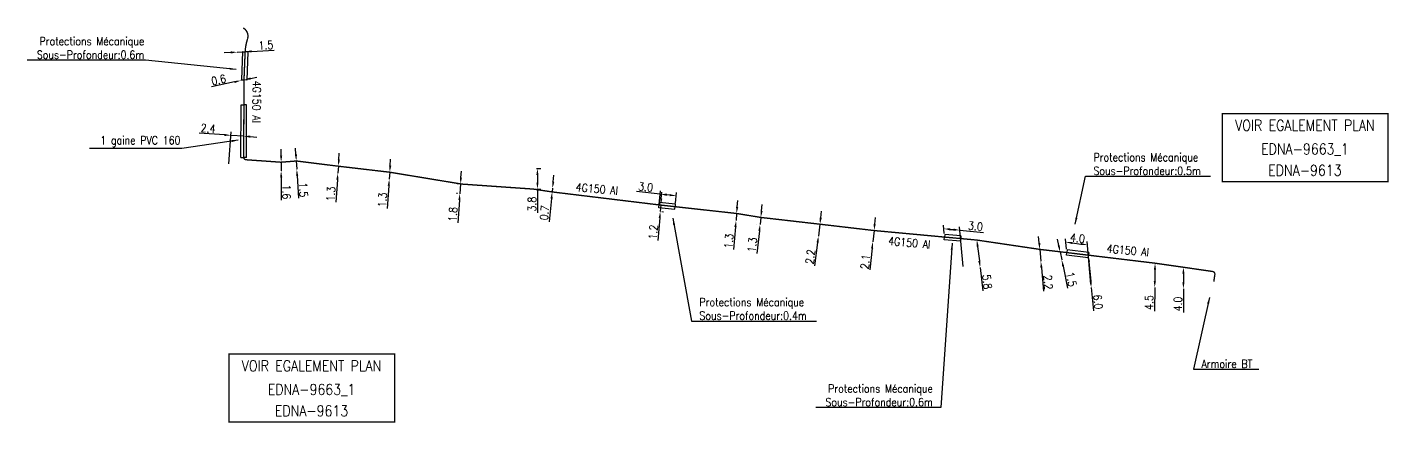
# Model space of a CAD drawing. Header units: millimetres. Extents: x 173000 to 173998, y 130000 to 131000.
# Drawn here: x 173320.7 to 173572.3, y 130915.5 to 130988.5 of the extents above; entities that cross this region are included whole.
import ezdxf
from ezdxf.enums import TextEntityAlignment as Align

# ---------------------------------------------------------------- set-up
doc = ezdxf.new("R2010")
doc.units = ezdxf.units.MM
doc.header["$PDMODE"] = 34
doc.linetypes.add('B_ST_Al', pattern=[2000, 1000, 1000])
doc.layers.get('Defpoints').update_dxf_attribs({"linetype": 'CONTINUOUS'})
for name, color, linetype in [('B_110', 1, 'CONTINUOUS'), ('B_400', 7, 'CONTINUOUS'), ('B_420', 7, 'CONTINUOUS'), ('B_900', 7, 'CONTINUOUS')]:
    doc.layers.add(name, color=color, linetype=linetype)
doc.styles.get("Standard").update_dxf_attribs({"font": 'romans.shx', "width": 0.85})
doc.dimstyles.get("Standard").update_dxf_attribs({"dimtxt": 1.5, "dimasz": 1.2, "dimexe": 0.625, "dimexo": 0.625, "dimgap": 0.25, "dimtad": 1, "dimdec": 1, "dimzin": 0, "dimdsep": 46, "dimtxsty": 'Standard', "dimcen": -0.5, "dimadec": 0, "dimazin": 0, "dimtfac": 1, "dimtdec": 1, "dimtmove": 0, "dimatfit": 3, "dimfxl": 1, "dimtolj": 1, "dimtzin": 0, "dimarcsym": 0})

# ---------------------------------------------------------------- blocks, each defined once
blk = doc.blocks.new('*D85')
at = {"layer": 'B_110', "color": 0, "linetype": 'Continuous', "lineweight": -2}
for p, q in [((173358.35, 130983.88), (173357.15, 130983.82)), ((173359.55, 130983.94), (173361, 130984.02)), ((173362.2, 130984.08), (173366.38, 130984.3))]:
    blk.add_line(p, q, dxfattribs=at)
at = {"layer": 'B_110', "color": 0, "linetype": 'Continuous'}
for points in [[(173358.34, 130984.08), (173358.36, 130983.68), (173359.55, 130983.94)], [(173362.19, 130984.28), (173362.21, 130983.88), (173361, 130984.02)]]:
    blk.add_solid(points, dxfattribs=at)
at = {"layer": 'Defpoints', "color": 0, "linetype": 'Continuous'}
for p in [(173359.55, 130983.94), (173359.55, 130983.94), (173361, 130984.02)]:
    blk.add_point(p, dxfattribs=at)
at = {"layer": 'B_110', "color": 0, "linetype": 'Continuous', "insert": (173364.84, 130985.22), "char_height": 1.5, "attachment_point": 5, "rotation": 2.9678}
blk.add_mtext('\\A1;1.5', dxfattribs=at)
blk = doc.blocks.new('*D86')
at = {"layer": 'B_110', "color": 0, "linetype": 'Continuous', "lineweight": -2}
for p, q in [((173359.04, 130978.43), (173354.76, 130977.5)), ((173360.79, 130978.81), (173360.21, 130978.68)), ((173361.97, 130979.06), (173363.14, 130979.32))]:
    blk.add_line(p, q, dxfattribs=at)
at = {"layer": 'B_110', "color": 0, "linetype": 'Continuous'}
for points in [[(173358.99, 130978.62), (173359.08, 130978.23), (173360.21, 130978.68)], [(173361.93, 130979.26), (173362.01, 130978.87), (173360.79, 130978.81)]]:
    blk.add_solid(points, dxfattribs=at)
at = {"layer": 'Defpoints', "color": 0, "linetype": 'Continuous'}
for p in [(173360.21, 130978.68), (173360.21, 130978.68), (173360.79, 130978.81)]:
    blk.add_point(p, dxfattribs=at)
at = {"layer": 'B_110', "color": 0, "linetype": 'Continuous', "insert": (173356.1, 130978.82), "char_height": 1.5, "attachment_point": 5, "rotation": 12.2153}
blk.add_mtext('\\A1;0.6', dxfattribs=at)
blk = doc.blocks.new('*D87')
at = {"layer": 'B_110', "color": 0, "linetype": 'Continuous', "lineweight": -2}
for p, q in [((173357.16, 130968.65), (173352.48, 130968.97)), ((173358, 130963.29), (173358.4, 130969.2)), ((173360.75, 130968.41), (173358.35, 130968.57)), ((173361.95, 130968.33), (173363.14, 130968.25))]:
    blk.add_line(p, q, dxfattribs=at)
at = {"layer": 'B_110', "color": 0, "linetype": 'Continuous'}
for points in [[(173357.17, 130968.85), (173357.14, 130968.45), (173358.35, 130968.57)], [(173361.96, 130968.53), (173361.93, 130968.13), (173360.75, 130968.41)]]:
    blk.add_solid(points, dxfattribs=at)
at = {"layer": 'Defpoints', "color": 0, "linetype": 'Continuous'}
for p in [(173358.35, 130968.57), (173360.75, 130968.41), (173357.95, 130962.66)]:
    blk.add_point(p, dxfattribs=at)
at = {"layer": 'B_110', "color": 0, "linetype": 'Continuous', "insert": (173354.16, 130969.86), "char_height": 1.5, "attachment_point": 5, "rotation": 356.1211}
blk.add_mtext('\\A1;2.4', dxfattribs=at)
blk = doc.blocks.new('*D88')
at = {"layer": 'B_110', "color": 0, "linetype": 'Continuous', "lineweight": -2}
for p, q in [((173367.65, 130964.81), (173367.65, 130966.01)), ((173367.65, 130963.61), (173367.65, 130962.01)), ((173367.66, 130960.81), (173367.66, 130956.62))]:
    blk.add_line(p, q, dxfattribs=at)
at = {"layer": 'B_110', "color": 0, "linetype": 'Continuous'}
for points in [[(173367.85, 130964.81), (173367.45, 130964.81), (173367.65, 130963.61)], [(173367.86, 130960.81), (173367.46, 130960.81), (173367.65, 130962.01)]]:
    blk.add_solid(points, dxfattribs=at)
at = {"layer": 'Defpoints', "color": 0, "linetype": 'Continuous'}
for p in [(173367.65, 130963.61), (173367.65, 130962.01), (173367.65, 130962.01)]:
    blk.add_point(p, dxfattribs=at)
at = {"layer": 'B_110', "color": 0, "linetype": 'Continuous', "insert": (173368.66, 130958.11), "char_height": 1.5, "attachment_point": 5, "rotation": 270.1192}
blk.add_mtext('\\A1;1.6', dxfattribs=at)
blk = doc.blocks.new('*D89')
at = {"layer": 'B_110', "color": 0, "linetype": 'Continuous', "lineweight": -2}
for p, q in [((173370.38, 130965.03), (173370.32, 130966.23)), ((173370.45, 130963.84), (173370.54, 130962.34)), ((173370.61, 130961.14), (173370.84, 130956.96))]:
    blk.add_line(p, q, dxfattribs=at)
at = {"layer": 'B_110', "color": 0, "linetype": 'Continuous'}
for points in [[(173370.58, 130965.04), (173370.18, 130965.02), (173370.45, 130963.84)], [(173370.8, 130961.15), (173370.41, 130961.13), (173370.54, 130962.34)]]:
    blk.add_solid(points, dxfattribs=at)
at = {"layer": 'Defpoints', "color": 0, "linetype": 'Continuous'}
for p in [(173370.45, 130963.84), (173370.54, 130962.34), (173370.54, 130962.34)]:
    blk.add_point(p, dxfattribs=at)
at = {"layer": 'B_110', "color": 0, "linetype": 'Continuous', "insert": (173371.76, 130958.51), "char_height": 1.5, "attachment_point": 5, "rotation": 273.2541}
blk.add_mtext('\\A1;1.5', dxfattribs=at)
blk = doc.blocks.new('*D90')
at = {"layer": 'B_110', "color": 0, "linetype": 'Continuous', "lineweight": -2}
for p, q in [((173378.31, 130964.07), (173378.4, 130965.27)), ((173378.23, 130962.87), (173378.13, 130961.58)), ((173378.04, 130960.38), (173377.74, 130956.2))]:
    blk.add_line(p, q, dxfattribs=at)
at = {"layer": 'B_110', "color": 0, "linetype": 'Continuous'}
for points in [[(173378.12, 130964.08), (173378.51, 130964.05), (173378.23, 130962.87)], [(173377.84, 130960.39), (173378.24, 130960.36), (173378.13, 130961.58)]]:
    blk.add_solid(points, dxfattribs=at)
at = {"layer": 'Defpoints', "color": 0, "linetype": 'Continuous'}
for p in [(173378.23, 130962.87), (173378.13, 130961.58), (173378.13, 130961.58)]:
    blk.add_point(p, dxfattribs=at)
at = {"layer": 'B_110', "color": 0, "linetype": 'Continuous', "insert": (173376.85, 130957.76), "char_height": 1.5, "attachment_point": 5, "rotation": 85.8129}
blk.add_mtext('\\A1;1.3', dxfattribs=at)
blk = doc.blocks.new('*D91')
at = {"layer": 'B_110', "color": 0, "linetype": 'Continuous', "lineweight": -2}
for p, q in [((173387.8, 130962.96), (173387.88, 130964.15)), ((173387.72, 130961.76), (173387.63, 130960.46)), ((173387.54, 130959.27), (173387.25, 130955.09))]:
    blk.add_line(p, q, dxfattribs=at)
at = {"layer": 'B_110', "color": 0, "linetype": 'Continuous'}
for points in [[(173387.6, 130962.97), (173388, 130962.94), (173387.72, 130961.76)], [(173387.34, 130959.28), (173387.74, 130959.25), (173387.63, 130960.46)]]:
    blk.add_solid(points, dxfattribs=at)
at = {"layer": 'Defpoints', "color": 0, "linetype": 'Continuous'}
for p in [(173387.63, 130960.46), (173387.63, 130960.46), (173387.72, 130961.76)]:
    blk.add_point(p, dxfattribs=at)
at = {"layer": 'B_110', "color": 0, "linetype": 'Continuous', "insert": (173386.36, 130956.65), "char_height": 1.5, "attachment_point": 5, "rotation": 86.0065}
blk.add_mtext('\\A1;1.3', dxfattribs=at)
blk = doc.blocks.new('*D92')
at = {"layer": 'B_110', "color": 0, "linetype": 'Continuous', "lineweight": -2}
for p, q in [((173400.87, 130960.79), (173400.95, 130961.98)), ((173400.26, 130957.82), (173400.04, 130957.84)), ((173400.39, 130959.62), (173400.16, 130959.63)), ((173400.79, 130959.59), (173400.66, 130957.79)), ((173400.58, 130956.6), (173400.29, 130952.42))]:
    blk.add_line(p, q, dxfattribs=at)
at = {"layer": 'B_110', "color": 0, "linetype": 'Continuous'}
for points in [[(173400.67, 130960.8), (173401.07, 130960.77), (173400.79, 130959.59)], [(173400.38, 130956.61), (173400.78, 130956.58), (173400.66, 130957.79)]]:
    blk.add_solid(points, dxfattribs=at)
at = {"layer": 'Defpoints', "color": 0, "linetype": 'Continuous'}
for p in [(173400.66, 130957.79), (173400.89, 130957.78), (173401.01, 130959.57)]:
    blk.add_point(p, dxfattribs=at)
at = {"layer": 'B_110', "color": 0, "linetype": 'Continuous', "insert": (173399.39, 130953.98), "char_height": 1.5, "attachment_point": 5, "rotation": 86.0087}
blk.add_mtext('\\A1;1.8', dxfattribs=at)
blk = doc.blocks.new('*D93')
at = {"layer": 'B_110', "color": 0, "linetype": 'Continuous', "lineweight": -2}
for p, q in [((173414.83, 130962.45), (173415.62, 130962.45)), ((173415, 130961.25), (173415, 130959.85)), ((173414.83, 130958.65), (173415.62, 130958.65)), ((173415, 130958.65), (173415, 130954.28))]:
    blk.add_line(p, q, dxfattribs=at)
at = {"layer": 'B_110', "color": 0, "linetype": 'Continuous'}
for points in [[(173414.8, 130961.25), (173415.2, 130961.25), (173415, 130962.45)], [(173414.8, 130959.85), (173415.2, 130959.85), (173415, 130958.65)]]:
    blk.add_solid(points, dxfattribs=at)
at = {"layer": 'Defpoints', "color": 0, "linetype": 'Continuous'}
for p in [(173414.2, 130962.45), (173415, 130962.45), (173414.2, 130958.65)]:
    blk.add_point(p, dxfattribs=at)
at = {"layer": 'B_110', "color": 0, "linetype": 'Continuous', "insert": (173414, 130955.87), "char_height": 1.5, "attachment_point": 5, "rotation": 90}
blk.add_mtext('\\A1;3.8', dxfattribs=at)
blk = doc.blocks.new('*D94')
at = {"layer": 'B_110', "color": 0, "linetype": 'Continuous', "lineweight": -2}
for p, q in [((173417.92, 130960), (173418.05, 130961.2)), ((173417.8, 130958.81), (173417.73, 130958.12)), ((173417.6, 130956.92), (173417.15, 130952.57))]:
    blk.add_line(p, q, dxfattribs=at)
at = {"layer": 'B_110', "color": 0, "linetype": 'Continuous'}
for points in [[(173417.72, 130960.03), (173418.12, 130959.98), (173417.8, 130958.81)], [(173417.4, 130956.94), (173417.8, 130956.9), (173417.73, 130958.12)]]:
    blk.add_solid(points, dxfattribs=at)
at = {"layer": 'Defpoints', "color": 0, "linetype": 'Continuous'}
for p in [(173417.73, 130958.12), (173417.8, 130958.81), (173417.8, 130958.81)]:
    blk.add_point(p, dxfattribs=at)
at = {"layer": 'B_110', "color": 0, "linetype": 'Continuous', "insert": (173416.32, 130954.26), "char_height": 1.5, "attachment_point": 5, "rotation": 84.0224}
blk.add_mtext('\\A1;0.7', dxfattribs=at)
blk = doc.blocks.new('*D95')
at = {"layer": 'B_110', "color": 0, "linetype": 'Continuous', "lineweight": -2}
for p, q in [((173437.88, 130956.9), (173437.98, 130958.1)), ((173437.79, 130955.71), (173437.69, 130954.51)), ((173438.06, 130955.68), (173438.41, 130955.66)), ((173437.6, 130953.31), (173437.27, 130949.14)), ((173437.96, 130954.49), (173438.31, 130954.46))]:
    blk.add_line(p, q, dxfattribs=at)
at = {"layer": 'B_110', "color": 0, "linetype": 'Continuous'}
for points in [[(173437.68, 130956.92), (173438.08, 130956.89), (173437.79, 130955.71)], [(173437.4, 130953.33), (173437.8, 130953.3), (173437.69, 130954.51)]]:
    blk.add_solid(points, dxfattribs=at)
at = {"layer": 'Defpoints', "color": 0, "linetype": 'Continuous'}
for p in [(173437.43, 130955.73), (173437.34, 130954.54), (173437.69, 130954.51)]:
    blk.add_point(p, dxfattribs=at)
at = {"layer": 'B_110', "color": 0, "linetype": 'Continuous', "insert": (173436.39, 130950.71), "char_height": 1.5, "attachment_point": 5, "rotation": 85.4802}
blk.add_mtext('\\A1;1.2', dxfattribs=at)
blk = doc.blocks.new('*D96')
at = {"layer": 'B_110', "color": 0, "linetype": 'Continuous', "lineweight": -2}
for p, q in [((173451.9, 130955.34), (173452, 130956.53)), ((173451.8, 130954.14), (173451.69, 130952.85)), ((173451.59, 130951.65), (173451.24, 130947.48))]:
    blk.add_line(p, q, dxfattribs=at)
at = {"layer": 'B_110', "color": 0, "linetype": 'Continuous'}
for points in [[(173451.7, 130955.35), (173452.1, 130955.32), (173451.8, 130954.14)], [(173451.39, 130951.67), (173451.79, 130951.63), (173451.69, 130952.85)]]:
    blk.add_solid(points, dxfattribs=at)
at = {"layer": 'Defpoints', "color": 0, "linetype": 'Continuous'}
for p in [(173451.69, 130952.85), (173451.69, 130952.85), (173451.8, 130954.14)]:
    blk.add_point(p, dxfattribs=at)
at = {"layer": 'B_110', "color": 0, "linetype": 'Continuous', "insert": (173450.37, 130949.05), "char_height": 1.5, "attachment_point": 5, "rotation": 85.2236}
blk.add_mtext('\\A1;1.3', dxfattribs=at)
blk = doc.blocks.new('*D97')
at = {"layer": 'B_110', "color": 0, "linetype": 'Continuous', "lineweight": -2}
for p, q in [((173456.41, 130954.6), (173456.54, 130955.79)), ((173455.65, 130953.48), (173455.65, 130953.48)), ((173456.27, 130953.41), (173456.13, 130952.12)), ((173455.51, 130952.19), (173455.51, 130952.19)), ((173456, 130950.92), (173455.53, 130946.76))]:
    blk.add_line(p, q, dxfattribs=at)
at = {"layer": 'B_110', "color": 0, "linetype": 'Continuous'}
for points in [[(173456.21, 130954.62), (173456.61, 130954.58), (173456.27, 130953.41)], [(173455.8, 130950.95), (173456.19, 130950.9), (173456.13, 130952.12)]]:
    blk.add_solid(points, dxfattribs=at)
at = {"layer": 'Defpoints', "color": 0, "linetype": 'Continuous'}
for p in [(173456.27, 130953.41), (173456.13, 130952.12), (173456.13, 130952.12)]:
    blk.add_point(p, dxfattribs=at)
at = {"layer": 'B_110', "color": 0, "linetype": 'Continuous', "insert": (173454.7, 130948.36), "char_height": 1.5, "attachment_point": 5, "rotation": 83.6091}
blk.add_mtext('\\A1;1.3', dxfattribs=at)
blk = doc.blocks.new('*D98')
at = {"layer": 'B_110', "color": 0, "linetype": 'Continuous', "lineweight": -2}
for p, q in [((173467.34, 130953.35), (173467.49, 130954.54)), ((173467.19, 130952.16), (173466.91, 130949.98)), ((173466.76, 130948.79), (173466.21, 130944.45))]:
    blk.add_line(p, q, dxfattribs=at)
at = {"layer": 'B_110', "color": 0, "linetype": 'Continuous'}
for points in [[(173467.14, 130953.38), (173467.54, 130953.33), (173467.19, 130952.16)], [(173466.56, 130948.81), (173466.96, 130948.76), (173466.91, 130949.98)]]:
    blk.add_solid(points, dxfattribs=at)
at = {"layer": 'Defpoints', "color": 0, "linetype": 'Continuous'}
for p in [(173466.91, 130949.98), (173466.91, 130949.98), (173467.19, 130952.16)]:
    blk.add_point(p, dxfattribs=at)
at = {"layer": 'B_110', "color": 0, "linetype": 'Continuous', "insert": (173465.41, 130946.15), "char_height": 1.5, "attachment_point": 5, "rotation": 82.7379}
blk.add_mtext('\\A1;2.2', dxfattribs=at)
blk = doc.blocks.new('*D99')
at = {"layer": 'B_110', "color": 0, "linetype": 'Continuous', "lineweight": -2}
for p, q in [((173477.31, 130952.18), (173477.44, 130953.37)), ((173477.19, 130950.99), (173476.96, 130948.9)), ((173476.83, 130947.71), (173476.41, 130943.72))]:
    blk.add_line(p, q, dxfattribs=at)
at = {"layer": 'B_110', "color": 0, "linetype": 'Continuous'}
for points in [[(173477.12, 130952.2), (173477.51, 130952.16), (173477.19, 130950.99)], [(173476.63, 130947.73), (173477.03, 130947.69), (173476.96, 130948.9)]]:
    blk.add_solid(points, dxfattribs=at)
at = {"layer": 'Defpoints', "color": 0, "linetype": 'Continuous'}
for p in [(173477.19, 130950.99), (173476.96, 130948.9), (173476.96, 130948.9)]:
    blk.add_point(p, dxfattribs=at)
at = {"layer": 'B_110', "color": 0, "linetype": 'Continuous', "insert": (173475.56, 130945.22), "char_height": 1.5, "attachment_point": 5, "rotation": 83.8674}
blk.add_mtext('\\A1;2.1', dxfattribs=at)
blk = doc.blocks.new('*D100')
at = {"layer": 'B_110', "color": 0, "linetype": 'Continuous', "lineweight": -2}
for p, q in [((173496.33, 130948.04), (173496.64, 130945.37)), ((173496.78, 130944.18), (173497.28, 130939.83))]:
    blk.add_line(p, q, dxfattribs=at)
at = {"layer": 'B_110', "color": 0, "linetype": 'Continuous'}
for points in [[(173496.53, 130948.06), (173496.13, 130948.02), (173496.19, 130949.23)], [(173496.84, 130945.39), (173496.44, 130945.35), (173496.78, 130944.18)]]:
    blk.add_solid(points, dxfattribs=at)
at = {"layer": 'Defpoints', "color": 0, "linetype": 'Continuous'}
for p in [(173496.19, 130949.23), (173496.78, 130944.18), (173496.78, 130944.18)]:
    blk.add_point(p, dxfattribs=at)
at = {"layer": 'B_110', "color": 0, "linetype": 'Continuous', "insert": (173498.09, 130941.52), "char_height": 1.5, "attachment_point": 5, "rotation": 276.6017}
blk.add_mtext('\\A1;5.8', dxfattribs=at)
blk = doc.blocks.new('*D101')
at = {"layer": 'B_110', "color": 0, "linetype": 'Continuous', "lineweight": -2}
for p, q in [((173507.71, 130948.71), (173507.6, 130949.9)), ((173507.81, 130947.51), (173508, 130945.32)), ((173508.43, 130947.57), (173508.43, 130947.57)), ((173508.63, 130945.38), (173508.63, 130945.38)), ((173508.11, 130944.12), (173508.49, 130939.77))]:
    blk.add_line(p, q, dxfattribs=at)
at = {"layer": 'B_110', "color": 0, "linetype": 'Continuous'}
for points in [[(173507.91, 130948.72), (173507.51, 130948.69), (173507.81, 130947.51)], [(173508.31, 130944.14), (173507.91, 130944.11), (173508, 130945.32)]]:
    blk.add_solid(points, dxfattribs=at)
at = {"layer": 'Defpoints', "color": 0, "linetype": 'Continuous'}
for p in [(173507.81, 130947.51), (173508, 130945.32), (173508, 130945.32)]:
    blk.add_point(p, dxfattribs=at)
at = {"layer": 'B_110', "color": 0, "linetype": 'Continuous', "insert": (173509.35, 130941.44), "char_height": 1.5, "attachment_point": 5, "rotation": 275.042}
blk.add_mtext('\\A1;2.2', dxfattribs=at)
blk = doc.blocks.new('*D102')
at = {"layer": 'B_110', "color": 0, "linetype": 'Continuous', "lineweight": -2}
for p, q in [((173511.31, 130948.24), (173511.06, 130949.42)), ((173511.55, 130947.07), (173511.86, 130945.6)), ((173512.1, 130944.43), (173512.95, 130940.32))]:
    blk.add_line(p, q, dxfattribs=at)
at = {"layer": 'B_110', "color": 0, "linetype": 'Continuous'}
for points in [[(173511.5, 130948.28), (173511.11, 130948.2), (173511.55, 130947.07)], [(173512.3, 130944.47), (173511.91, 130944.38), (173511.86, 130945.6)]]:
    blk.add_solid(points, dxfattribs=at)
at = {"layer": 'Defpoints', "color": 0, "linetype": 'Continuous'}
for p in [(173511.55, 130947.07), (173511.86, 130945.6), (173511.86, 130945.6)]:
    blk.add_point(p, dxfattribs=at)
at = {"layer": 'B_110', "color": 0, "linetype": 'Continuous', "insert": (173513.63, 130941.99), "char_height": 1.5, "attachment_point": 5, "rotation": 281.7382}
blk.add_mtext('\\A1;1.5', dxfattribs=at)
blk = doc.blocks.new('*D103')
at = {"layer": 'B_110', "color": 0, "linetype": 'Continuous', "lineweight": -2}
for p, q in [((173516.89, 130945.24), (173517.21, 130941.66)), ((173517.4, 130946.5), (173517.4, 130946.5)), ((173517.32, 130940.46), (173517.71, 130936.17)), ((173517.94, 130940.52), (173517.94, 130940.52))]:
    blk.add_line(p, q, dxfattribs=at)
at = {"layer": 'B_110', "color": 0, "linetype": 'Continuous'}
for points in [[(173517.09, 130945.26), (173516.69, 130945.23), (173516.78, 130946.44)], [(173517.41, 130941.68), (173517.01, 130941.64), (173517.32, 130940.46)]]:
    blk.add_solid(points, dxfattribs=at)
at = {"layer": 'Defpoints', "color": 0, "linetype": 'Continuous'}
for p in [(173516.78, 130946.44), (173517.32, 130940.46), (173517.32, 130940.46)]:
    blk.add_point(p, dxfattribs=at)
at = {"layer": 'B_110', "color": 0, "linetype": 'Continuous', "insert": (173518.56, 130937.81), "char_height": 1.5, "attachment_point": 5, "rotation": 275.1688}
blk.add_mtext('\\A1;6.0', dxfattribs=at)
blk = doc.blocks.new('*D104')
at = {"layer": 'B_110', "color": 0, "linetype": 'Continuous', "lineweight": -2}
for p, q in [((173529.09, 130943.76), (173529.06, 130941.66)), ((173529.04, 130940.46), (173528.97, 130936.09))]:
    blk.add_line(p, q, dxfattribs=at)
at = {"layer": 'B_110', "color": 0, "linetype": 'Continuous'}
for points in [[(173528.89, 130943.77), (173529.29, 130943.76), (173529.1, 130944.96)], [(173528.86, 130941.67), (173529.26, 130941.66), (173529.04, 130940.46)]]:
    blk.add_solid(points, dxfattribs=at)
at = {"layer": 'Defpoints', "color": 0, "linetype": 'Continuous'}
for p in [(173529.1, 130944.96), (173529.04, 130940.46), (173529.04, 130940.46)]:
    blk.add_point(p, dxfattribs=at)
at = {"layer": 'B_110', "color": 0, "linetype": 'Continuous', "insert": (173528, 130937.69), "char_height": 1.5, "attachment_point": 5, "rotation": 89.1591}
blk.add_mtext('\\A1;4.5', dxfattribs=at)
blk = doc.blocks.new('*D105')
at = {"layer": 'B_110', "color": 0, "linetype": 'Continuous', "lineweight": -2}
for p, q in [((173534.34, 130943.01), (173534.34, 130941.41)), ((173534.34, 130940.21), (173534.33, 130935.84))]:
    blk.add_line(p, q, dxfattribs=at)
at = {"layer": 'B_110', "color": 0, "linetype": 'Continuous'}
for points in [[(173534.14, 130943.01), (173534.54, 130943.01), (173534.35, 130944.21)], [(173534.14, 130941.41), (173534.54, 130941.41), (173534.34, 130940.21)]]:
    blk.add_solid(points, dxfattribs=at)
at = {"layer": 'Defpoints', "color": 0, "linetype": 'Continuous'}
for p in [(173534.35, 130944.21), (173534.34, 130940.21), (173534.34, 130940.21)]:
    blk.add_point(p, dxfattribs=at)
at = {"layer": 'B_110', "color": 0, "linetype": 'Continuous', "insert": (173533.33, 130937.42), "char_height": 1.5, "attachment_point": 5, "rotation": 89.8615}
blk.add_mtext('\\A1;4.0', dxfattribs=at)
blk = doc.blocks.new('*D106')
at = {"layer": 'B_110', "color": 0, "linetype": 'Continuous', "lineweight": -2}
for p, q in [((173512.75, 130947.55), (173512.58, 130949.47)), ((173513.83, 130948.69), (173515.41, 130948.5)), ((173517.26, 130941.1), (173516.55, 130948.99))]:
    blk.add_line(p, q, dxfattribs=at)
at = {"layer": 'B_110', "color": 0, "linetype": 'Continuous'}
for points in [[(173513.85, 130948.89), (173513.8, 130948.49), (173512.63, 130948.84)], [(173515.44, 130948.7), (173515.39, 130948.3), (173516.61, 130948.36)]]:
    blk.add_solid(points, dxfattribs=at)
at = {"layer": 'Defpoints', "color": 0, "linetype": 'Continuous'}
for p in [(173516.61, 130948.36), (173512.81, 130946.92), (173517.32, 130940.46)]:
    blk.add_point(p, dxfattribs=at)
at = {"layer": 'B_110', "color": 0, "linetype": 'Continuous', "insert": (173514.79, 130949.58), "char_height": 1.5, "attachment_point": 5, "rotation": 353.1398}
blk.add_mtext('\\A1;4.0', dxfattribs=at)
blk = doc.blocks.new('*D107')
at = {"layer": 'B_110', "color": 0, "linetype": 'Continuous', "lineweight": -2}
for p, q in [((173490.16, 130950.42), (173490.02, 130951.96)), ((173491.27, 130951.21), (173491.87, 130951.16)), ((173493.68, 130944.37), (173493, 130951.68)), ((173493.06, 130951.05), (173497.42, 130950.64))]:
    blk.add_line(p, q, dxfattribs=at)
at = {"layer": 'B_110', "color": 0, "linetype": 'Continuous'}
for points in [[(173491.29, 130951.41), (173491.25, 130951.01), (173490.08, 130951.32)], [(173491.89, 130951.36), (173491.85, 130950.96), (173493.06, 130951.05)]]:
    blk.add_solid(points, dxfattribs=at)
at = {"layer": 'Defpoints', "color": 0, "linetype": 'Continuous'}
for p in [(173490.22, 130949.78), (173493.06, 130951.05), (173493.74, 130943.73)]:
    blk.add_point(p, dxfattribs=at)
at = {"layer": 'B_110', "color": 0, "linetype": 'Continuous', "insert": (173495.93, 130951.79), "char_height": 1.5, "attachment_point": 5, "rotation": 354.7225}
blk.add_mtext('\\A1;3.0', dxfattribs=at)
blk = doc.blocks.new('*D108')
at = {"layer": 'B_110', "color": 0, "linetype": 'Continuous', "lineweight": -2}
for p, q in [((173437.69, 130957.73), (173433.31, 130958.21)), ((173437.41, 130955.16), (173437.76, 130958.35)), ((173439.44, 130957.53), (173438.89, 130957.59)), ((173440.48, 130956.02), (173440.71, 130958.02))]:
    blk.add_line(p, q, dxfattribs=at)
at = {"layer": 'B_110', "color": 0, "linetype": 'Continuous'}
for points in [[(173438.91, 130957.79), (173438.86, 130957.39), (173437.69, 130957.73)], [(173439.47, 130957.73), (173439.42, 130957.33), (173440.64, 130957.4)]]:
    blk.add_solid(points, dxfattribs=at)
at = {"layer": 'Defpoints', "color": 0, "linetype": 'Continuous'}
for p in [(173437.69, 130957.73), (173440.42, 130955.4), (173437.34, 130954.54)]:
    blk.add_point(p, dxfattribs=at)
at = {"layer": 'B_110', "color": 0, "linetype": 'Continuous', "insert": (173435, 130959.03), "char_height": 1.5, "attachment_point": 5, "rotation": 353.6759}
blk.add_mtext('\\A1;3.0', dxfattribs=at)

msp = doc.modelspace()

# ---------------------------------------------------------------- linework, layer by layer
at = {"layer": 'B_110', "linetype": 'B_ST_Al', "flags": 128}
msp.add_lwpolyline([(173539.96, 130941.57, 0.25, 0.25, 0), (173540.15, 130942.87, 0.25, 0.25, 0.414214), (173539.72, 130943.43, 0.25, 0.25, 0), (173534.35, 130944.21, 0.25, 0.25, 0), (173529.1, 130944.96, 0.25, 0.25, 0), (173516.78, 130946.44, 0.25, 0.25, 0), (173511.55, 130947.07, 0.25, 0.25, 0), (173507.81, 130947.51, 0.25, 0.25, 0), (173496.19, 130949.23, 0.25, 0.25, 0), (173477.19, 130950.99, 0.25, 0.25, 0), (173467.19, 130952.16, 0.25, 0.25, 0), (173456.27, 130953.41, 0.25, 0.25, 0), (173451.8, 130954.14, 0.25, 0.25, 0), (173437.43, 130955.73, 0.25, 0.25, 0), (173417.73, 130958.12, 0.25, 0.25, 0), (173414.2, 130958.65, 0.25, 0.25, 0), (173401.01, 130959.57, 0.25, 0.25, 0), (173387.72, 130961.76, 0.25, 0.25, 0), (173378.23, 130962.87, 0.25, 0.25, 0), (173370.5, 130963.83, 0.25, 0.25, 0.051287), (173370.4, 130963.83, 0.25, 0.25, 0), (173367.69, 130963.61, 0.25, 0.25, -0.037967), (173367.61, 130963.61, 0.25, 0.25, 0), (173361.2, 130964.06, 0.25, 0.25, -0.414214), (173360.73, 130964.59, 0.25, 0.25, 0), (173360.75, 130968.41, 0.25, 0.25, 0), (173360.79, 130978.81, 0.25, 0.25, 0), (173361, 130984.02, 0.25, 0.25, -0.064665), (173361.45, 130986.41, 0.25, 0.25, 0.348437), (173360.64, 130988.41, 0, 0, 0)], format="xyseb", dxfattribs=at)
at = {"layer": 'B_400', "color": 7, "linetype": 'CONTINUOUS'}
for p, q in [((173360.23, 130964.48), (173360.25, 130974.19)), ((173360.25, 130974.19), (173360.75, 130974.19)), ((173361.25, 130974.18), (173360.75, 130974.19)), ((173361.23, 130964.48), (173361.25, 130974.18)), ((173360.23, 130964.48), (173360.73, 130964.48)), ((173361.23, 130964.48), (173360.73, 130964.48))]:
    msp.add_line(p, q, dxfattribs=at)
at = {"layer": 'B_420', "color": 7, "linetype": 'CONTINUOUS'}
for p, q in [((173360.5, 130984.04), (173360.3, 130978.83)), ((173360.5, 130984.04), (173361, 130984.02)), ((173361.5, 130984), (173361, 130984.02)), ((173361.5, 130984), (173361.29, 130978.79)), ((173360.3, 130978.83), (173360.79, 130978.81)), ((173361.29, 130978.79), (173360.79, 130978.81)), ((173437.42, 130955.23), (173437.47, 130955.73)), ((173437.42, 130955.23), (173440.36, 130954.91)), ((173437.53, 130956.23), (173437.47, 130955.73)), ((173437.53, 130956.23), (173440.47, 130955.9)), ((173440.36, 130954.91), (173440.42, 130955.4)), ((173440.47, 130955.9), (173440.42, 130955.4)), ((173490.17, 130949.29), (173490.22, 130949.78)), ((173490.26, 130950.28), (173490.22, 130949.78)), ((173493.25, 130950.01), (173490.26, 130950.28)), ((173493.25, 130950.01), (173493.21, 130949.51)), ((173493.16, 130949.01), (173490.17, 130949.29)), ((173493.16, 130949.01), (173493.21, 130949.51)), ((173512.87, 130947.41), (173512.81, 130946.92)), ((173516.84, 130946.94), (173512.87, 130947.41)), ((173512.75, 130946.42), (173512.81, 130946.92)), ((173516.72, 130945.94), (173512.75, 130946.42)), ((173516.72, 130945.94), (173516.78, 130946.44)), ((173516.84, 130946.94), (173516.78, 130946.44))]:
    msp.add_line(p, q, dxfattribs=at)
at = {"layer": 'B_900', "const_width": 0.25}
for points in [[(173541.55, 130972.6), (173572.16, 130972.6), (173572.16, 130960.03), (173541.55, 130960.03)], [(173358.02, 130928.18), (173388.63, 130928.18), (173388.63, 130915.62), (173358.02, 130915.62)]]:
    msp.add_lwpolyline(points, close=True, dxfattribs=at)

# ---------------------------------------------------------------- texts
at = {"layer": 'B_110', "linetype": 'B_ST_Al', "width": 0.85}
for rotation, p in [(269.1633, (173363.13, 130974.75)), (355.0459, (173425.99, 130958.68)), (355.0459, (173483.71, 130948.74)), (354.9759, (173524.09, 130947.32))]:
    msp.add_text('4G150 Al', height=1.5, rotation=rotation, dxfattribs=at).set_placement(p, align=Align.MIDDLE)
at = {"layer": 'B_110', "insert": (173537.67, 130925.61), "char_height": 1.5, "attachment_point": 7}
msp.add_mtext('\\A1;Armoire BT', dxfattribs=at)
at = {"layer": 'B_400', "insert": (173349.05, 130967.41), "char_height": 1.5, "attachment_point": 6}
msp.add_mtext('1 gaine PVC 160', dxfattribs=at)
at = {"layer": 'B_420', "char_height": 1.5}
for s, insert, attachment_point in [('Protections Mécanique\\PSous-Profondeur:0.6m', (173342.36, 130984.71), 6), ('Protections Mécanique\\PSous-Profondeur:0.5m', (173517.73, 130963.27), 4), ('Protections Mécanique\\PSous-Profondeur:0.4m', (173444.93, 130936.52), 4), ('Protections Mécanique\\PSous-Profondeur:0.6m', (173488.05, 130920.55), 6)]:
    msp.add_mtext(s, dxfattribs=dict(at, insert=insert, attachment_point=attachment_point))
at = {"layer": 'B_900', "width": 0.85}
for s, p in [('VOIR EGALEMENT PLAN', (173556.79, 130969.43)), ('EDNA-9663_1', (173556.79, 130965.05)), ('EDNA-9613', (173556.79, 130961.12)), ('VOIR EGALEMENT PLAN', (173373.27, 130925.01)), ('EDNA-9663_1', (173373.27, 130920.64)), ('EDNA-9613', (173373.27, 130916.7))]:
    msp.add_text(s, height=2, dxfattribs=at).set_placement(p, align=Align.CENTER)

# ---------------------------------------------------------------- dimensions: what is measured, and where the dimension line sits
at = {"layer": 'B_110', "linetype": 'Continuous'}
for base, p1, p2, angle, picture, middle in [((173359.55, 130983.94), (173361, 130984.02), (173359.55, 130983.94), 2.9678, '*D85', (173364.89, 130984.22)), ((173360.21, 130978.68), (173360.79, 130978.81), (173360.21, 130978.68), 12.2153, '*D86', (173356.31, 130977.84)), ((173358.35, 130968.57), (173360.75, 130968.41), (173357.95, 130962.66), 356.1211, '*D87', (173354.09, 130968.86)), ((173367.65, 130962.01), (173367.65, 130963.61), (173367.65, 130962.01), 90.1192, '*D88', (173367.66, 130958.11)), ((173370.54, 130962.34), (173370.45, 130963.84), (173370.54, 130962.34), 93.2541, '*D89', (173370.76, 130958.45)), ((173378.13, 130961.58), (173378.23, 130962.87), (173378.13, 130961.58), 85.8129, '*D90', (173377.85, 130957.69)), ((173387.63, 130960.46), (173387.72, 130961.76), (173387.63, 130960.46), 86.0065, '*D91', (173387.35, 130956.58)), ((173415, 130962.45), (173414.2, 130958.65), (173414.2, 130962.45), 270, '*D93', (173415, 130955.87)), ((173400.66, 130957.79), (173401.01, 130959.57), (173400.89, 130957.78), 86.0087, '*D92', (173400.39, 130953.91)), ((173417.8, 130958.81), (173417.73, 130958.12), (173417.8, 130958.81), 264.0224, '*D94', (173417.31, 130954.15)), ((173437.69, 130957.73), (173440.42, 130955.4), (173437.34, 130954.54), 353.6759, '*D108', (173434.89, 130958.04)), ((173437.69, 130954.51), (173437.43, 130955.73), (173437.34, 130954.54), 85.4802, '*D95', (173437.38, 130950.63)), ((173451.69, 130952.85), (173451.8, 130954.14), (173451.69, 130952.85), 85.2236, '*D96', (173451.37, 130948.96)), ((173456.13, 130952.12), (173456.27, 130953.41), (173456.13, 130952.12), 83.6091, '*D97', (173455.7, 130948.25)), ((173466.91, 130949.98), (173467.19, 130952.16), (173466.91, 130949.98), 82.7379, '*D98', (173466.41, 130946.03)), ((173476.96, 130948.9), (173477.19, 130950.99), (173476.96, 130948.9), 83.8674, '*D99', (173476.56, 130945.12)), ((173508, 130945.32), (173507.81, 130947.51), (173508, 130945.32), 95.042, '*D101', (173508.36, 130941.35)), ((173511.86, 130945.6), (173511.55, 130947.07), (173511.86, 130945.6), 101.7382, '*D102', (173512.65, 130941.79)), ((173517.32, 130940.46), (173516.78, 130946.44), (173517.32, 130940.46), 95.1688, '*D103', (173517.57, 130937.72)), ((173529.04, 130940.46), (173529.1, 130944.96), (173529.04, 130940.46), 89.1591, '*D104', (173529, 130937.68)), ((173534.34, 130940.21), (173534.35, 130944.21), (173534.34, 130940.21), 89.8615, '*D105', (173534.33, 130937.42))]:
    dim = msp.add_linear_dim(base=base, p1=p1, p2=p2, angle=angle, dimstyle='Standard', dxfattribs=at)
    dim.commit()
    dim.dimension.update_dxf_attribs({"geometry": picture, "text_midpoint": middle, "dimtype": 160})
for base, p1, p2, angle, text, picture, middle in [((173493.06, 130951.05), (173490.22, 130949.78), (173493.74, 130943.73), 174.7225, '3.0', '*D107', (173495.84, 130950.79)), ((173516.61, 130948.36), (173512.81, 130946.92), (173517.32, 130940.46), 173.1398, '4.0', '*D106', (173514.67, 130948.59)), ((173496.78, 130944.18), (173496.19, 130949.23), (173496.78, 130944.18), 96.6017, '5.8', '*D100', (173497.1, 130941.41))]:
    dim = msp.add_linear_dim(base=base, p1=p1, p2=p2, angle=angle, text=text, dimstyle='Standard', dxfattribs=at)
    dim.commit()
    dim.dimension.update_dxf_attribs({"geometry": picture, "text_midpoint": middle, "dimtype": 160})

# ---------------------------------------------------------------- leaders
at = {"layer": 'B_110', "annotation_type": 0, "has_hookline": 1, "hookline_direction": 0, "text_width": 10.62}
msp.add_leader([(173539.16, 130938.65), (173536.22, 130925.36), (173537.42, 130925.36)], dimstyle='Standard', dxfattribs=at)
at = {"layer": 'B_400', "annotation_type": 0, "has_hookline": 1, "hookline_direction": 1, "text_width": 16.82}
msp.add_leader([(173359.71, 130967.69), (173349.3, 130966.16)], dimstyle='Standard', dxfattribs=at)
at = {"layer": 'B_420', "annotation_type": 0, "has_hookline": 1, "text_width": 21.61}
for points, hookline_direction in [([(173359.33, 130980.74), (173342.61, 130982.46)], 1), ([(173514.32, 130952.15), (173516.28, 130961.02), (173517.48, 130961.02)], 0), ([(173440.02, 130953.25), (173443.48, 130934.27), (173444.68, 130934.27)], 0), ([(173491.62, 130948.63), (173489.5, 130918.3), (173488.3, 130918.3)], 1)]:
    msp.add_leader(points, dimstyle='Standard', dxfattribs=dict(at, hookline_direction=hookline_direction))

doc.saveas('drawing.dxf')
